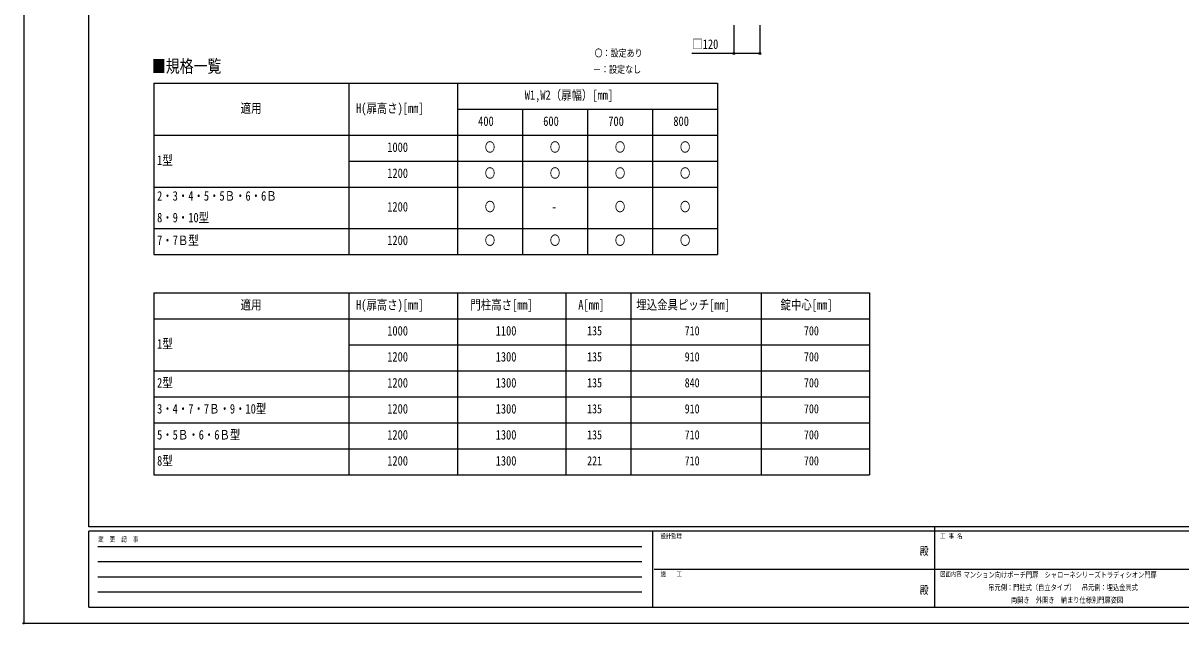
# Model space of a CAD drawing. Units: millimetres, scale not verified. Extents: x -4208 to 4205, y -2972 to 2970.
# Drawn here: x -4208 to 1131, y -2972 to -200 of the extents above; entities that cross this region are included whole.
import ezdxf
from ezdxf.enums import TextEntityAlignment as Align

# ---------------------------------------------------------------- set-up
doc = ezdxf.new("R2010")
doc.units = ezdxf.units.MM
doc.header["$LTSCALE"] = 10
doc.header["$PDMODE"] = 32
doc.header["$PDSIZE"] = 5
for name, color, linetype in [('0-1_USER1', 3, 'Continuous'), ('0-4_YKK_A1', 4, 'Continuous'), ('0-5_YKK_D', 6, 'Continuous'), ('0-6_YKK_ZWAK', 7, 'Continuous')]:
    doc.layers.add(name, color=color, linetype=linetype)
doc.styles.add('ＭＳ ゴシック', font='')
doc.styles.get('ＭＳ ゴシック').set_extended_font_data('MS Gothic')

msp = doc.modelspace()

# ---------------------------------------------------------------- linework, layer by layer
at = {"layer": '0-1_USER1'}
for p, q in [((-3604.98, -477.68), (-1004.98, -477.68)), ((-3604.98, -477.68), (-3604.98, -1267.68)), ((-2704.98, -477.68), (-2704.98, -1267.68)), ((-2204.98, -477.68), (-2204.98, -1267.68)), ((-1004.98, -477.68), (-1004.98, -1267.68)), ((-2204.98, -597.68), (-1004.98, -597.68)), ((-1904.98, -597.68), (-1904.98, -1267.68)), ((-1604.98, -597.68), (-1604.98, -1267.68)), ((-1304.98, -597.68), (-1304.98, -1267.68)), ((-3604.98, -717.68), (-1004.98, -717.68)), ((-2704.98, -837.68), (-1004.98, -837.68)), ((-3604.98, -957.68), (-1004.98, -957.68)), ((-3604.98, -1147.68), (-1004.98, -1147.68)), ((-3604.98, -1267.68), (-1004.98, -1267.68)), ((-3604.98, -1445), (-304.98, -1445)), ((-3604.98, -1445), (-3604.98, -2285)), ((-2704.98, -1445), (-2704.98, -2285)), ((-2204.98, -1445), (-2204.98, -2285)), ((-1704.98, -1445), (-1704.98, -2285)), ((-1404.98, -1445), (-1404.98, -2285)), ((-804.98, -1445), (-804.98, -2285)), ((-304.98, -1445), (-304.98, -2285)), ((-3604.98, -1565), (-304.98, -1565)), ((-2704.98, -1685), (-304.98, -1685)), ((-3604.98, -1805), (-304.98, -1805)), ((-3604.98, -1925), (-304.98, -1925)), ((-3604.98, -2045), (-304.98, -2045)), ((-3604.98, -2165), (-304.98, -2165)), ((-3604.98, -2285), (-304.98, -2285))]:
    msp.add_line(p, q, dxfattribs=at)
at = {"layer": '0-4_YKK_A1'}
msp.add_point((-4205, -2970), dxfattribs=at)
at = {"layer": '0-5_YKK_D'}
for p, q in [((-930.48, -210.17), (-930.48, -341.17)), ((-810.48, -210.17), (-810.48, -341.17))]:
    msp.add_line(p, q, dxfattribs=at)
msp.add_lwpolyline([(-810.48, -340.17), (-930.48, -340.17), (-1123.48, -340.17)], dxfattribs=at)
for centre in [(-930.48, -340.17), (-810.48, -340.17)]:
    msp.add_circle(centre, 4.25, dxfattribs=at)
at = {"layer": '0-6_YKK_ZWAK'}
for p, q in [((-3904.98, -2525), (-3904.98, 2775)), ((3895.02, -2525), (-3904.98, -2525)), ((-1304.98, -2545), (-3904.98, -2545)), ((-3904.98, -2895), (-3904.98, -2545)), ((-1304.98, -2545), (-1304.98, -2895)), ((-4.98, -2545), (-1304.98, -2545)), ((-4.98, -2525), (-4.98, -2895)), ((1295.02, -2545), (-4.98, -2545)), ((-3862.48, -2615), (-1354.98, -2615)), ((-3862.48, -2685), (-1354.98, -2685)), ((-1297.48, -2720), (-4.98, -2720)), ((-4.98, -2720), (1295.02, -2720)), ((-3862.48, -2755), (-1354.98, -2755)), ((-3862.48, -2825), (-1354.98, -2825)), ((-3904.98, -2895), (-1304.98, -2895)), ((-1304.98, -2895), (-4.98, -2895)), ((-4.98, -2895), (1295.02, -2895))]:
    msp.add_line(p, q, dxfattribs=at)
msp.add_lwpolyline([(-4205, -2970), (4205, -2970), (4205, 2970), (-4205, 2970)], close=True, dxfattribs=at)
msp.add_point((-4.98, -2895), dxfattribs=at)

# ---------------------------------------------------------------- texts
at = {"layer": '0-1_USER1', "style": 'ＭＳ ゴシック', "width": 0.8}
for s, height, p in [('〇：設定あり', 32.99, (-1572.63, -365.02)), ('■規格一覧', 58.65, (-3613.51, -445.68)), ('－：設定なし', 32.99, (-1579.83, -440.02)), ('W1,W2（扉幅）[mm]', 43.99, (-1894.58, -567.21)), ('適用', 43.99, (-3204.58, -627.68)), ('H(扉高さ)[mm]', 43.99, (-2672.58, -627.68)), ('400', 43.99, (-2109.38, -687.68)), ('600', 43.99, (-1809.38, -687.68)), ('700', 43.99, (-1509.38, -687.68)), ('800', 43.99, (-1209.38, -687.68)), ('〇', 43.99, (-2078.98, -807.68)), ('〇', 43.99, (-1778.98, -807.68)), ('〇', 43.99, (-1478.98, -807.68)), ('〇', 43.99, (-1178.98, -807.68)), ('1000', 43.99, (-2528.58, -807.68)), ('1型', 43.99, (-3589.98, -867.68)), ('1200', 43.99, (-2528.58, -927.68)), ('〇', 43.99, (-2078.98, -927.68)), ('〇', 43.99, (-1778.98, -927.68)), ('〇', 43.99, (-1478.98, -927.68)), ('〇', 43.99, (-1178.98, -927.68)), ('2・3・4・5・5Ｂ・6・6Ｂ', 43.99, (-3589.98, -1032.68)), ('1200', 43.99, (-2528.58, -1082.68)), ('〇', 43.99, (-2078.98, -1082.68)), ('-', 43.99, (-1770.98, -1082.68)), ('〇', 43.99, (-1478.98, -1082.68)), ('〇', 43.99, (-1178.98, -1082.68)), ('8・9・10型', 43.99, (-3589.98, -1132.68)), ('7・7Ｂ型', 43.99, (-3589.98, -1237.68)), ('1200', 43.99, (-2528.58, -1237.68)), ('〇', 43.99, (-2078.98, -1237.68)), ('〇', 43.99, (-1778.98, -1237.68)), ('〇', 43.99, (-1478.98, -1237.68)), ('〇', 43.99, (-1178.98, -1237.68)), ('適用', 43.99, (-3204.58, -1535)), ('H(扉高さ)[mm]', 43.99, (-2672.58, -1535)), ('門柱高さ[mm]', 43.99, (-2145.38, -1535)), ('A[mm]', 43.99, (-1647.78, -1535)), ('埋込金具ピッチ[mm]', 43.99, (-1380.18, -1535)), ('錠中心[mm]', 43.99, (-714.98, -1535)), ('1000', 43.99, (-2528.58, -1655)), ('1100', 43.99, (-2028.58, -1655)), ('135', 42.15, (-1607.1, -1653.74)), ('710', 42.15, (-1157.1, -1653.74)), ('700', 42.15, (-607.1, -1653.74)), ('1型', 43.99, (-3589.98, -1715)), ('1200', 43.99, (-2528.58, -1775)), ('1300', 43.99, (-2028.58, -1775)), ('135', 42.15, (-1607.1, -1773.74)), ('910', 42.15, (-1157.1, -1773.74)), ('700', 42.15, (-607.1, -1773.74)), ('2型', 43.99, (-3589.98, -1895)), ('1200', 43.99, (-2528.58, -1895)), ('1300', 43.99, (-2028.58, -1895)), ('135', 42.15, (-1607.1, -1893.74)), ('840', 42.15, (-1157.1, -1893.74)), ('700', 42.15, (-607.1, -1893.74)), ('3・4・7・7Ｂ・9・10型', 43.99, (-3589.98, -2015)), ('1200', 43.99, (-2528.58, -2015)), ('1300', 43.99, (-2028.58, -2015)), ('135', 42.15, (-1607.1, -2013.74)), ('910', 42.15, (-1157.1, -2013.74)), ('700', 42.15, (-607.1, -2013.74)), ('5・5Ｂ・6・6Ｂ型', 43.99, (-3589.98, -2135)), ('1200', 43.99, (-2528.58, -2135)), ('1300', 43.99, (-2028.58, -2135)), ('135', 42.15, (-1607.1, -2133.74)), ('710', 42.15, (-1157.1, -2133.74)), ('700', 42.15, (-607.1, -2133.74)), ('8型', 43.99, (-3589.98, -2255)), ('1200', 43.99, (-2528.58, -2255)), ('1300', 43.99, (-2028.58, -2255)), ('221', 42.15, (-1607.1, -2253.74)), ('710', 42.15, (-1157.1, -2253.74)), ('700', 42.15, (-607.1, -2253.74)), ('マンション向けポーチ門扉\u3000シャローネシリーズトラディシオン門扉', 25.66, (128.89, -2766.67)), ('吊元側：門柱式（自立タイプ）\u3000吊元側：埋込金具式', 25.66, (242.75, -2825)), ('両開き\u3000外開き\u3000納まり仕様別門扉姿図', 25.66, (347.29, -2883.33))]:
    msp.add_text(s, height=height, dxfattribs=at).set_placement(p, align=Align.BOTTOM_LEFT)
at = {"layer": '0-5_YKK_D', "style": 'ＭＳ ゴシック', "width": 0.8}
msp.add_text('□120', height=43.99, dxfattribs=at).set_placement((-1121.88, -332.17), align=Align.BOTTOM_LEFT)
at = {"layer": '0-6_YKK_ZWAK', "style": 'ＭＳ ゴシック', "width": 0.8}
for s, height, p in [('設計監理', 21.99, (-1268.31, -2585)), ('工 事 名', 21.99, (21.27, -2585)), ('変  更  記  事', 21.99, (-3861.31, -2600)), ('殿', 36.66, (-73.67, -2665.83)), ('施\u3000\u3000工', 21.99, (-1268.31, -2760)), ('図面内容', 21.99, (21.27, -2760)), ('殿', 36.66, (-73.67, -2845.83))]:
    msp.add_text(s, height=height, dxfattribs=at).set_placement(p, align=Align.BOTTOM_LEFT)

doc.saveas('drawing.dxf')
